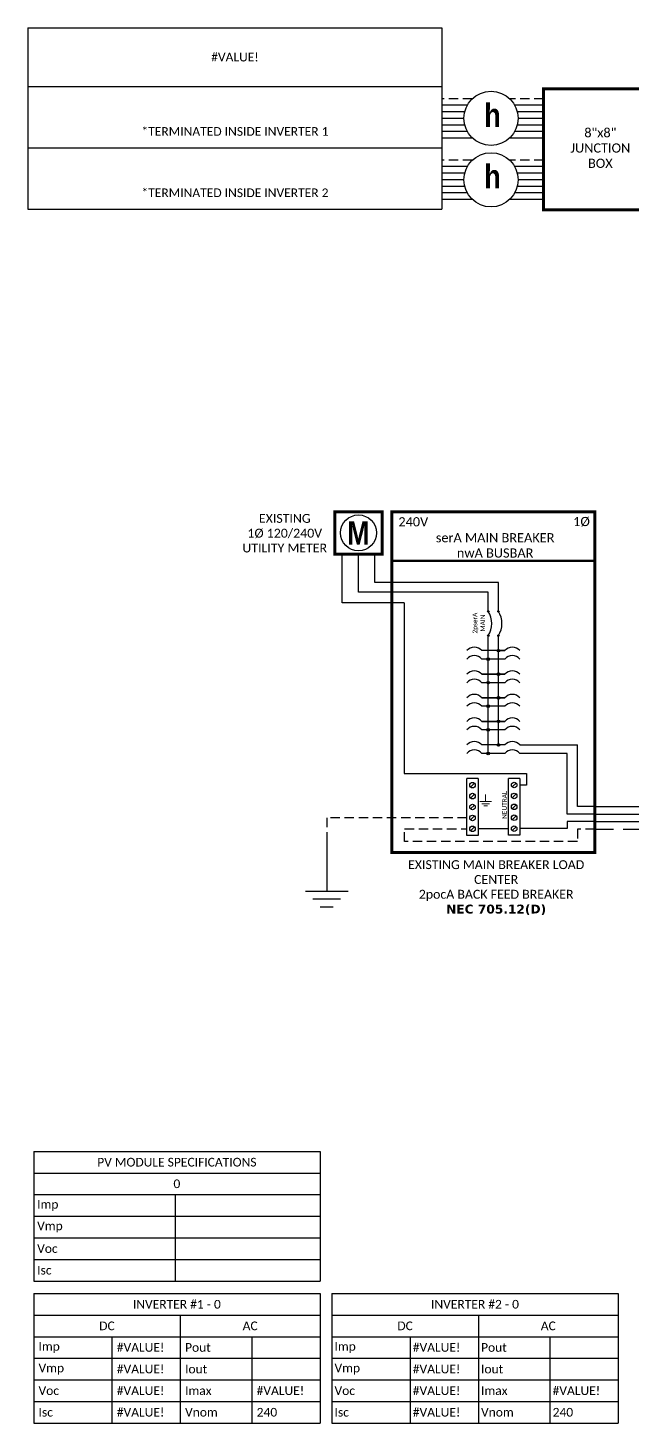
# Model space of a CAD drawing. Header units: feet. Extents: x 20736 to 21369, y 14547 to 15104.
# Drawn here: x 20736 to 20977, y 14547 to 15104 of the extents above; entities that cross this region are included whole.
import ezdxf

# ---------------------------------------------------------------- set-up
doc = ezdxf.new("R2010")
doc.units = ezdxf.units.FT
doc.header["$MEASUREMENT"] = 0
doc.linetypes.add('DASHED', pattern=[0.75, 0.5, -0.25])
doc.linetypes.add('HIDDEN', pattern=[0.375, 0.25, -0.125])
doc.layers.add('TEXT', color=7, linetype='Continuous')
doc.layers.add('Z - TITLEBLOCK TXT', color=7, linetype='Continuous')
doc.styles.add('ONE LINE TXT', font='techb___.ttf')
doc.styles.get("Standard").update_dxf_attribs({"font": 'calibri.ttf'})

# ---------------------------------------------------------------- blocks, each defined once
blk = doc.blocks.new('*U23')
at = {"color": 7}
blk.add_line((-79.14, 9), (0, 9), dxfattribs=at)
at = {"color": 10}
blk.add_line((-79.14, 6), (0, 6), dxfattribs=at)
at = {"color": 253}
blk.add_line((-79.14, 3), (0, 3), dxfattribs=at)
at = {"color": 92, "linetype": 'DASHED', "ltscale": 15}
blk.add_line((-79.14, 0), (0, 0), dxfattribs=at)
blk = doc.blocks.new('breakerPanel')
at = {"linetype": 'Continuous'}
h = blk.add_hatch(color=1, dxfattribs=at)
h.dxf.hatch_style = 1
edge = h.paths.add_edge_path()
edge.add_arc((-42.47, 86.8), 0.291, 0, 360)
h = blk.add_hatch(color=1, dxfattribs=at)
h.dxf.hatch_style = 1
edge = h.paths.add_edge_path()
edge.add_arc((-38.44, 86.8), 0.291, 0, 360)
h = blk.add_hatch(color=1, dxfattribs=at)
h.dxf.hatch_style = 1
edge = h.paths.add_edge_path()
edge.add_arc((-42.47, 77.16), 0.291, 0, 360)
h = blk.add_hatch(color=1, dxfattribs=at)
h.dxf.hatch_style = 1
edge = h.paths.add_edge_path()
edge.add_arc((-38.44, 77.16), 0.291, 0, 360)
h = blk.add_hatch(color=1, dxfattribs=at)
h.dxf.hatch_style = 1
edge = h.paths.add_edge_path()
edge.add_arc((-42.47, 67.78), 0.528, 0, 360)
h = blk.add_hatch(color=1, dxfattribs=at)
h.dxf.hatch_style = 1
edge = h.paths.add_edge_path()
edge.add_arc((-38.44, 71.16), 0.528, 0, 360)
h = blk.add_hatch(color=1, dxfattribs=at)
h.dxf.hatch_style = 1
edge = h.paths.add_edge_path()
edge.add_arc((-38.44, 61.76), 0.528, 0, 360)
h = blk.add_hatch(color=1, dxfattribs=at)
h.dxf.hatch_style = 1
edge = h.paths.add_edge_path()
edge.add_arc((-42.47, 58.38), 0.528, 0, 360)
h = blk.add_hatch(color=1, dxfattribs=at)
h.dxf.hatch_style = 1
edge = h.paths.add_edge_path()
edge.add_arc((-38.44, 52.36), 0.528, 0, 360)
h = blk.add_hatch(color=1, dxfattribs=at)
h.dxf.hatch_style = 1
edge = h.paths.add_edge_path()
edge.add_arc((-42.47, 48.98), 0.528, 0, 360)
h = blk.add_hatch(color=1, dxfattribs=at)
h.dxf.hatch_style = 1
edge = h.paths.add_edge_path()
edge.add_arc((-42.47, 39.58), 0.528, 0, 360)
h = blk.add_hatch(color=1, dxfattribs=at)
h.dxf.hatch_style = 1
edge = h.paths.add_edge_path()
edge.add_arc((-38.44, 42.95), 0.528, 0, 360)
h = blk.add_hatch(color=1, dxfattribs=at)
h.dxf.hatch_style = 1
edge = h.paths.add_edge_path()
edge.add_arc((-38.44, 33.55), 0.528, 0, 360)
h = blk.add_hatch(color=1, dxfattribs=at)
h.dxf.hatch_style = 1
edge = h.paths.add_edge_path()
edge.add_arc((-42.47, 30.17), 0.528, 0, 360)
at = {"color": 155, "true_color": 0x647190}
blk.add_line((-80.92, 126.59), (0, 126.59), dxfattribs=at)
at = {"color": 253, "linetype": 'Continuous'}
for p, q in [((-100.73, 90.2), (-100.73, 109.7)), ((-76.04, 90.2), (-100.73, 90.2)), ((-76.04, 90.2), (-76.04, 22.16)), ((-76.04, 22.16), (-27.25, 22.16)), ((-27.25, 17.57), (-29.89, 17.57)), ((-27.25, 22.16), (-27.25, 17.57)), ((-11.01, 0.16), (-29.89, 0.16)), ((0, 3), (-11.01, 3)), ((-11.01, 3), (-11.01, 0.16))]:
    blk.add_line(p, q, dxfattribs=at)
at = {"color": 10, "linetype": 'Continuous'}
for p, q in [((-94.24, 94.51), (-94.24, 109.7)), ((-42.47, 94.51), (-94.24, 94.51)), ((-42.47, 87.09), (-42.47, 94.51)), ((-42.47, 30.17), (-42.47, 76.87)), ((-35.88, 67.78), (-45.04, 67.78)), ((-35.88, 58.38), (-45.04, 58.38)), ((-35.88, 48.98), (-45.04, 48.98)), ((-35.88, 39.58), (-45.04, 39.58)), ((-35.88, 30.17), (-45.04, 30.17)), ((-10.98, 30.17), (-29.89, 30.17)), ((-10.98, 6), (-10.98, 30.17)), ((0, 6), (-10.98, 6))]:
    blk.add_line(p, q, dxfattribs=at)
at = {"color": 7, "linetype": 'Continuous'}
for p, q in [((-87.75, 98.34), (-87.75, 109.7)), ((-38.44, 98.34), (-87.75, 98.34)), ((-38.44, 87.09), (-38.44, 98.34)), ((-38.44, 61.76), (-38.44, 76.87)), ((-35.88, 71.16), (-45.04, 71.16)), ((-38.44, 71.16), (-35.88, 71.16)), ((-45.04, 61.76), (-35.88, 61.76)), ((-35.88, 61.76), (-45.04, 61.76)), ((-38.44, 52.36), (-38.44, 61.76)), ((-45.04, 52.36), (-35.88, 52.36)), ((-35.88, 52.36), (-45.04, 52.36)), ((-38.44, 42.95), (-38.44, 52.36)), ((-45.04, 42.95), (-35.88, 42.95)), ((-35.88, 42.95), (-45.04, 42.95)), ((-38.44, 33.55), (-38.44, 42.95)), ((-35.88, 33.55), (-45.04, 33.55)), ((-6.96, 9), (-6.96, 33.55))]:
    blk.add_line(p, q, dxfattribs=at)
at = {"lineweight": 50}
blk.add_line((-80.92, 106.95), (0, 106.95), dxfattribs=at)
at = {"color": 7}
for p, q in [((-29.89, 33.55), (-6.96, 33.55)), ((0, 9), (-6.96, 9))]:
    blk.add_line(p, q, dxfattribs=at)
at = {"color": 1, "linetype": 'Continuous'}
for p, q in [((-51.03, -2.51), (-51.03, 20.23)), ((-46.49, 20.23), (-51.03, 20.23)), ((-46.49, 20.23), (-46.49, -2.51)), ((-34.43, -2.43), (-34.43, 20.16)), ((-29.89, 20.16), (-34.43, 20.16)), ((-29.89, 20.16), (-29.89, -2.43)), ((-46.49, -2.51), (-51.03, -2.51)), ((-29.89, -2.43), (-34.43, -2.43))]:
    blk.add_line(p, q, dxfattribs=at)
at = {"color": 4, "linetype": 'Continuous'}
for p, q in [((-47.97, 18.28), (-49.55, 16.71)), ((-31.37, 18.35), (-32.94, 16.78)), ((-47.97, 13.93), (-49.55, 12.36)), ((-31.37, 14), (-32.94, 12.43)), ((-47.97, 9.58), (-49.55, 8.01)), ((-31.37, 9.65), (-32.94, 8.08)), ((-47.97, 5.23), (-49.55, 3.66)), ((-47.97, 0.88), (-49.55, -0.69)), ((-31.37, 5.3), (-32.94, 3.73)), ((-31.37, 0.95), (-32.94, -0.62))]:
    blk.add_line(p, q, dxfattribs=at)
at = {"color": 92, "linetype": 'HIDDEN', "ltscale": 15}
for p, q in [((-51.03, 4.44), (-106.89, 4.44)), ((-106.89, 4.44), (-106.89, -4.87)), ((-75.84, -4.96), (-75.84, 0.09)), ((-75.84, 0.09), (-51.03, 0.09)), ((0, 0), (-6.96, 0)), ((-6.96, -4.96), (-75.84, -4.96)), ((-6.96, 0), (-6.96, -4.96))]:
    blk.add_line(p, q, dxfattribs=at)
at = {"color": 92, "linetype": 'Continuous', "ltscale": 15}
blk.add_line((-34.43, 0.09), (-46.49, 0.09), dxfattribs=at)
at = {"color": 92, "ltscale": 15}
blk.add_line((-106.89, -4.87), (-106.89, -24.84), dxfattribs=at)
at = {"lineweight": 50, "const_width": 1.19}
for points in [[(-103.67, 109.7), (-103.67, 126.59), (-84.82, 126.59), (-84.82, 109.7)], [(-80.92, -9.3), (-80.92, 126.59), (0, 126.59), (0, -9.3)]]:
    blk.add_lwpolyline(points, close=True, dxfattribs=at)
at = {"color": 92, "linetype": 'Continuous', "lineweight": 5, "ltscale": 0.05, "flags": 128}
for points in [[(-43.54, 13.81), (-43.54, 10.97)], [(-45.88, 10.97), (-41.2, 10.97)], [(-42.01, 10.1), (-45.07, 10.1)], [(-42.82, 9.23), (-44.25, 9.23)]]:
    blk.add_lwpolyline(points, dxfattribs=at)
at = {"color": 92, "linetype": 'Continuous', "ltscale": 4, "flags": 128}
for points in [[(-115.37, -24.84), (-98.41, -24.84)], [(-101.35, -27.98), (-112.43, -27.98)], [(-104.29, -31.12), (-109.49, -31.12)]]:
    blk.add_lwpolyline(points, dxfattribs=at)
at = {"linetype": 'Continuous'}
blk.add_circle((-94.24, 118.15), 7.15, dxfattribs=at)
at = {"color": 1, "linetype": 'Continuous'}
for centre, radius in [((-42.47, 86.8), 0.291), ((-38.44, 86.8), 0.291), ((-42.47, 77.16), 0.291), ((-38.44, 77.16), 0.291), ((-42.47, 67.78), 0.528), ((-38.44, 71.16), 0.528), ((-38.44, 61.76), 0.528), ((-42.47, 58.38), 0.528), ((-38.44, 52.36), 0.528), ((-42.47, 48.98), 0.528), ((-42.47, 39.58), 0.528), ((-38.44, 42.95), 0.528), ((-38.44, 33.55), 0.528), ((-42.47, 30.17), 0.528)]:
    blk.add_circle(centre, radius, dxfattribs=at)
at = {"color": 4, "linetype": 'Continuous'}
for centre in [(-48.76, 17.49), (-32.16, 17.57), (-48.76, 13.14), (-32.16, 13.21), (-48.76, 8.79), (-32.16, 8.86), (-32.16, 4.51), (-48.76, 4.44), (-48.76, 0.09), (-32.16, 0.16)]:
    blk.add_circle(centre, 1.11, dxfattribs=at)
at = {"color": 1, "linetype": 'Continuous'}
for centre, radius, start, end in [((-50.14, 81.98), 9.06, 327.8708, 32.1292), ((-46.11, 81.98), 9.06, 327.8708, 32.1292), ((-48.03, 68.62), 3.93, 40.3392, 139.6608), ((-32.88, 68.62), 3.93, 40.3392, 139.6608), ((-48.03, 65.24), 3.93, 40.3392, 139.6608), ((-32.88, 65.24), 3.93, 40.3392, 139.6608), ((-48.03, 59.21), 3.93, 40.3392, 139.6608), ((-32.88, 59.21), 3.93, 40.3392, 139.6608), ((-48.03, 55.84), 3.93, 40.3392, 139.6608), ((-32.88, 55.84), 3.93, 40.3392, 139.6608), ((-48.03, 49.81), 3.93, 40.3392, 139.6608), ((-48.03, 46.43), 3.93, 40.3392, 139.6608), ((-32.88, 49.81), 3.93, 40.3392, 139.6608), ((-32.88, 46.43), 3.93, 40.3392, 139.6608), ((-48.03, 40.41), 3.93, 40.3392, 139.6608), ((-48.03, 37.03), 3.93, 40.3392, 139.6608), ((-32.88, 40.41), 3.93, 40.3392, 139.6608), ((-32.88, 37.03), 3.93, 40.3392, 139.6608), ((-48.03, 31.01), 3.93, 40.3392, 139.6608), ((-32.88, 31.01), 3.93, 40.3392, 139.6608), ((-48.03, 27.63), 3.93, 40.3392, 139.6608), ((-32.88, 27.63), 3.93, 40.3392, 139.6608)]:
    blk.add_arc(centre, radius, start, end, dxfattribs=at)
at = {"color": 253, "linetype": 'Continuous', "style": 'ONE LINE TXT'}
blk.add_text('M', height=9.38, dxfattribs=at).set_placement((-98.8, 113.43))
at = {"color": 4, "linetype": 'Continuous'}
blk.add_text('NEUTRAL', height=1.874, rotation=90, dxfattribs=at).set_placement((-35.08, 4.08))
at = {"color": 1, "attachment_point": 5}
for s, width, gutter_width, heights, insert, char_height in [('EXISTING\\P1Ø 120/240V UTILITY METER', 37.8067, 7.17, [0], (-123.64, 118), 3.5433), ('240V', 0.1481, 0.75, [0], (-72.39, 122.54), 3.658), ('1Ø', 0.1481, 0.75, [0], (-5.31, 122.54), 3.658), ('serA MAIN BREAKER\\PnwA BUSBAR', 72.4998, 0.75, [0], (-39.75, 113.14), 3.6576), ('EXISTING MAIN BREAKER LOAD CENTER\\P2pocA BACK FEED BREAKER \\P{\\fVerdana|b1|i0|c0|p34;NEC 705.12(D)}', 79.2627, 97.94, [154.49], (-39.35, -23.38), 3.5433)]:
    blk.add_mtext_dynamic_manual_height_columns(s, width=width, gutter_width=gutter_width, heights=heights, dxfattribs=dict(at, insert=insert, char_height=char_height))
at = {"color": 4, "linetype": 'Continuous', "insert": (-46.25, 82.15), "char_height": 1.874, "attachment_point": 5, "rotation": 90}
blk.add_mtext_dynamic_manual_height_columns('2pserA\\PMAIN', width=0.1481, gutter_width=0.75, heights=[0], dxfattribs=at)
blk = doc.blocks.new('*U25')
at = {"color": 7}
blk.add_blockref('breakerPanel', (0, 0), dxfattribs=at)
blk = doc.blocks.new('*T16')
at = {"color": 0, "lineweight": -2, "transparency": 16777216}
for p, q in [((0, 0), (114.19, 0)), ((0, 0), (0, -51.7)), ((114.19, 0), (114.19, -51.7)), ((0, -8.62), (114.19, -8.62)), ((58.43, -8.62), (58.43, -51.7)), ((0, -17.23), (114.19, -17.23)), ((31.22, -17.23), (31.22, -51.7)), ((86.98, -17.23), (86.98, -51.7)), ((0, -25.85), (114.19, -25.85)), ((0, -34.47), (114.19, -34.47)), ((0, -43.08), (114.19, -43.08)), ((0, -51.7), (114.19, -51.7))]:
    blk.add_line(p, q, dxfattribs=at)
at = {"color": 0, "linetype": 'Continuous', "transparency": 16777216, "char_height": 3.4544}
for s, insert, width, attachment_point in [('{\\fCalibri|b0|i0|c0;INVERTER #1 - 0', (57.09, -4.31), 110.3293, 5), ('{\\fCalibri|b0|i0|c0;DC', (29.22, -12.93), 54.5755, 5), ('{\\fCalibri|b0|i0|c0;AC', (86.31, -12.93), 51.8976, 5), ('{\\fCalibri|b0|i0|c0;Imp', (1.93, -21.54), 27.3681, 4), ('{\\fCalibri|b0|i0|c0;#VALUE!', (33.15, -21.54), 23.3513, 4), ('{\\fCalibri|b0|i0|c0;Pout', (60.36, -21.54), 24.6902, 4), ('{\\fCalibri|b0|i0|c0;', (88.91, -21.54), 23.3513, 4), ('{\\fCalibri|b0|i0|c0;Vmp', (1.93, -30.16), 27.3681, 4), ('{\\fCalibri|b0|i0|c0;#VALUE!', (33.15, -30.16), 23.3513, 4), ('{\\fCalibri|b0|i0|c0;Iout', (60.36, -30.16), 24.6902, 4), ('{\\fCalibri|b0|i0|c0;', (88.91, -30.16), 23.3513, 4), ('{\\fCalibri|b0|i0|c0;Voc', (1.93, -38.78), 27.3681, 4), ('{\\fCalibri|b0|i0|c0;#VALUE!', (33.15, -38.78), 23.3513, 4), ('{\\fCalibri|b0|i0|c0;Imax', (60.36, -38.78), 24.6902, 4), ('{\\fCalibri|b0|i0|c0;#VALUE!', (88.91, -38.78), 23.3513, 4), ('{\\fCalibri|b0|i0|c0;Isc', (1.93, -47.39), 27.3681, 4), ('{\\fCalibri|b0|i0|c0;#VALUE!', (33.15, -47.39), 23.3513, 4), ('{\\fCalibri|b0|i0|c0;Vnom', (60.36, -47.39), 24.6902, 4), ('{\\fCalibri|b0|i0|c0;240', (88.91, -47.39), 23.3513, 4)]:
    blk.add_mtext(s, dxfattribs=dict(at, insert=insert, width=width, attachment_point=attachment_point))
blk = doc.blocks.new('*T17')
at = {"color": 0, "lineweight": -2, "transparency": 16777216}
for p, q in [((0, 0), (114.19, 0)), ((0, 0), (0, -51.7)), ((114.19, 0), (114.19, -51.7)), ((0, -8.62), (114.19, -8.62)), ((58.43, -8.62), (58.43, -51.7)), ((0, -17.23), (114.19, -17.23)), ((31.22, -17.23), (31.22, -51.7)), ((86.98, -17.23), (86.98, -51.7)), ((0, -25.85), (114.19, -25.85)), ((0, -34.47), (114.19, -34.47)), ((0, -43.08), (114.19, -43.08)), ((0, -51.7), (114.19, -51.7))]:
    blk.add_line(p, q, dxfattribs=at)
at = {"color": 0, "linetype": 'Continuous', "transparency": 16777216, "char_height": 3.4544}
for s, insert, width, attachment_point in [('{\\fCalibri|b0|i0|c0;INVERTER #2 - 0', (57.09, -4.31), 112.0547, 5), ('{\\fCalibri|b0|i0|c0;DC', (29.22, -12.93), 56.3009, 5), ('{\\fCalibri|b0|i0|c0;AC', (86.31, -12.93), 53.623, 5), ('{\\fCalibri|b0|i0|c0;Imp', (1.07, -21.54), 29.0935, 4), ('{\\fCalibri|b0|i0|c0;#VALUE!', (32.29, -21.54), 25.0767, 4), ('{\\fCalibri|b0|i0|c0;Pout', (59.5, -21.54), 26.4156, 4), ('{\\fCalibri|b0|i0|c0;', (88.04, -21.54), 25.0767, 4), ('{\\fCalibri|b0|i0|c0;Vmp', (1.07, -30.16), 29.0935, 4), ('{\\fCalibri|b0|i0|c0;#VALUE!', (32.29, -30.16), 25.0767, 4), ('{\\fCalibri|b0|i0|c0;Iout', (59.5, -30.16), 26.4156, 4), ('{\\fCalibri|b0|i0|c0;', (88.04, -30.16), 25.0767, 4), ('{\\fCalibri|b0|i0|c0;Voc', (1.07, -38.78), 29.0935, 4), ('{\\fCalibri|b0|i0|c0;#VALUE!', (32.29, -38.78), 25.0767, 4), ('{\\fCalibri|b0|i0|c0;Imax', (59.5, -38.78), 26.4156, 4), ('{\\fCalibri|b0|i0|c0;#VALUE!', (88.04, -38.78), 25.0767, 4), ('{\\fCalibri|b0|i0|c0;Isc', (1.07, -47.39), 29.0935, 4), ('{\\fCalibri|b0|i0|c0;#VALUE!', (32.29, -47.39), 25.0767, 4), ('{\\fCalibri|b0|i0|c0;Vnom', (59.5, -47.39), 26.4156, 4), ('{\\fCalibri|b0|i0|c0;240', (88.04, -47.39), 25.0767, 4)]:
    blk.add_mtext(s, dxfattribs=dict(at, insert=insert, width=width, attachment_point=attachment_point))
blk = doc.blocks.new('*T18')
at = {"color": 0, "lineweight": -2, "transparency": 16777216}
for p, q in [((0, 0), (114.19, 0)), ((0, 0), (0, -51.69)), ((114.19, 0), (114.19, -51.69)), ((0, -8.62), (114.19, -8.62)), ((0, -17.23), (114.19, -17.23)), ((56.41, -17.23), (56.41, -51.69)), ((0, -25.85), (114.19, -25.85)), ((0, -34.46), (114.19, -34.46)), ((0, -43.08), (114.19, -43.08)), ((0, -51.69), (114.19, -51.69))]:
    blk.add_line(p, q, dxfattribs=at)
at = {"color": 0, "linetype": 'Continuous', "transparency": 16777216, "char_height": 3.4544}
for s, insert, width, attachment_point in [('{\\fCalibri|b0|i0|c0;PV MODULE SPECIFICATIONS', (57.09, -4.31), 111.433, 5), ('{\\fCalibri|b0|i0|c0;0', (57.09, -12.92), 111.433, 5), ('{\\fCalibri|b0|i0|c0;Imp', (1.38, -21.54), 53.6551, 4), ('{\\fCalibri|b0|i0|c0;', (57.78, -21.54), 55.0254, 4), ('{\\fCalibri|b0|i0|c0;Vmp', (1.38, -30.15), 53.6551, 4), ('{\\fCalibri|b0|i0|c0;', (57.78, -30.15), 55.0254, 4), ('{\\fCalibri|b0|i0|c0;Voc', (1.38, -38.77), 53.6551, 4), ('{\\fCalibri|b0|i0|c0;', (57.78, -38.77), 55.0254, 4), ('{\\fCalibri|b0|i0|c0;Isc', (1.38, -47.39), 53.6551, 4), ('{\\fCalibri|b0|i0|c0;', (57.78, -47.39), 55.0254, 4)]:
    blk.add_mtext(s, dxfattribs=dict(at, insert=insert, width=width, attachment_point=attachment_point))
blk = doc.blocks.new('*T21')
at = {"color": 0, "lineweight": -2, "transparency": 16777216}
for p, q in [((0, 0), (165.11, 0)), ((0, 0), (0, -72.27)), ((165.11, 0), (165.11, -72.27)), ((0, -23.32), (165.11, -23.32)), ((0, -47.8), (165.11, -47.8)), ((0, -72.27), (165.11, -72.27))]:
    blk.add_line(p, q, dxfattribs=at)
at = {"color": 0, "linetype": 'Continuous', "transparency": 16777216, "char_height": 3.4544, "width": 156.9097, "attachment_point": 5}
for s, insert in [('{\\fCalibri|b0|i0|c0;#VALUE!', (82.56, -11.66)), ('{\\fCalibri|b0|i0|c0;^J^J*TERMINATED INSIDE INVERTER 1', (82.56, -35.56)), ('{\\fCalibri|b0|i0|c0;^J^J*TERMINATED INSIDE INVERTER 2', (82.56, -60.03))]:
    blk.add_mtext(s, dxfattribs=dict(at, insert=insert))

msp = doc.modelspace()

# ---------------------------------------------------------------- linework, layer by layer
at = {"color": 10, "linetype": 'Continuous'}
for p, q in [((20911.45, 15073), (20901.39, 15073)), ((20941.91, 15073), (20930.41, 15073)), ((20910.12, 15067.75), (20901.39, 15067.75)), ((20941.91, 15067.75), (20931.74, 15067.75)), ((20911.51, 15062.5), (20901.39, 15062.5)), ((20941.91, 15062.5), (20930.35, 15062.5)), ((20911.48, 15048.52), (20901.39, 15048.52)), ((20910.12, 15043.27), (20901.39, 15043.27)), ((20941.91, 15048.53), (20930.38, 15048.52)), ((20941.91, 15043.27), (20931.74, 15043.27)), ((20911.48, 15038.03), (20901.39, 15038.03)), ((20941.91, 15038.03), (20930.38, 15038.03))]:
    msp.add_line(p, q, dxfattribs=at)
at = {"color": 7, "linetype": 'Continuous'}
for p, q in [((20910.43, 15070.37), (20901.39, 15070.37)), ((20941.91, 15070.37), (20931.43, 15070.37)), ((20910.46, 15065.12), (20901.39, 15065.12)), ((20913.57, 15059.88), (20901.39, 15059.88)), ((20941.91, 15059.88), (20928.29, 15059.88)), ((20941.91, 15065.12), (20931.4, 15065.12)), ((20910.44, 15045.9), (20901.39, 15045.9)), ((20941.91, 15045.9), (20931.42, 15045.9)), ((20910.44, 15040.65), (20901.39, 15040.65)), ((20941.91, 15040.65), (20931.42, 15040.65)), ((20913.51, 15035.41), (20901.39, 15035.41)), ((20941.91, 15035.41), (20928.34, 15035.41))]:
    msp.add_line(p, q, dxfattribs=at)
at = {"lineweight": 50, "const_width": 1.19}
msp.add_lwpolyline([(20986.77, 15031.33), (20941.91, 15031.33), (20941.91, 15079.57), (20986.77, 15079.57)], close=True, dxfattribs=at)
at = {"color": 7, "linetype": 'Continuous'}
for centre in [(20920.93, 15067.8), (20920.93, 15043.27)]:
    msp.add_circle(centre, 10.81, dxfattribs=at)
at = {"layer": 'TEXT', "color": 92, "linetype": 'HIDDEN', "ltscale": 15}
for p, q in [((20913.46, 15075.61), (20901.39, 15075.61)), ((20941.91, 15075.61), (20928.4, 15075.61)), ((20913.51, 15051.14), (20901.39, 15051.14)), ((20941.91, 15051.14), (20928.34, 15051.14))]:
    msp.add_line(p, q, dxfattribs=at)

# ---------------------------------------------------------------- block references
for name, p in [('*T21', (20736.28, 15103.86)), ('*T18', (20738.58, 14655.7)), ('*T16', (20738.58, 14599.03)), ('*T17', (20857.46, 14599.03))]:
    msp.add_blockref(name, p)
at = {"color": 7}
for name, p in [('*U25', (20962.33, 14784.29)), ('*U23', (21041.47, 14784.29))]:
    msp.add_blockref(name, p, dxfattribs=at)

# ---------------------------------------------------------------- texts
at = {"color": 1, "insert": (20964.53, 15055.94), "char_height": 3.6576, "attachment_point": 5}
msp.add_mtext_dynamic_manual_height_columns('8"x8"  JUNCTION BOX ', width=0.4767, gutter_width=7.17, heights=[0], dxfattribs=at)
at = {"layer": 'Z - TITLEBLOCK TXT', "color": 1, "linetype": 'Continuous', "char_height": 9.3833, "attachment_point": 1, "style": 'ONE LINE TXT'}
for insert in [(20918.24, 15073.74), (20918.24, 15049.29)]:
    msp.add_mtext_dynamic_manual_height_columns('{\\W1;\\C256;h}', width=0.1385, gutter_width=2.13, heights=[0], dxfattribs=dict(at, insert=insert))

doc.saveas('drawing.dxf')
